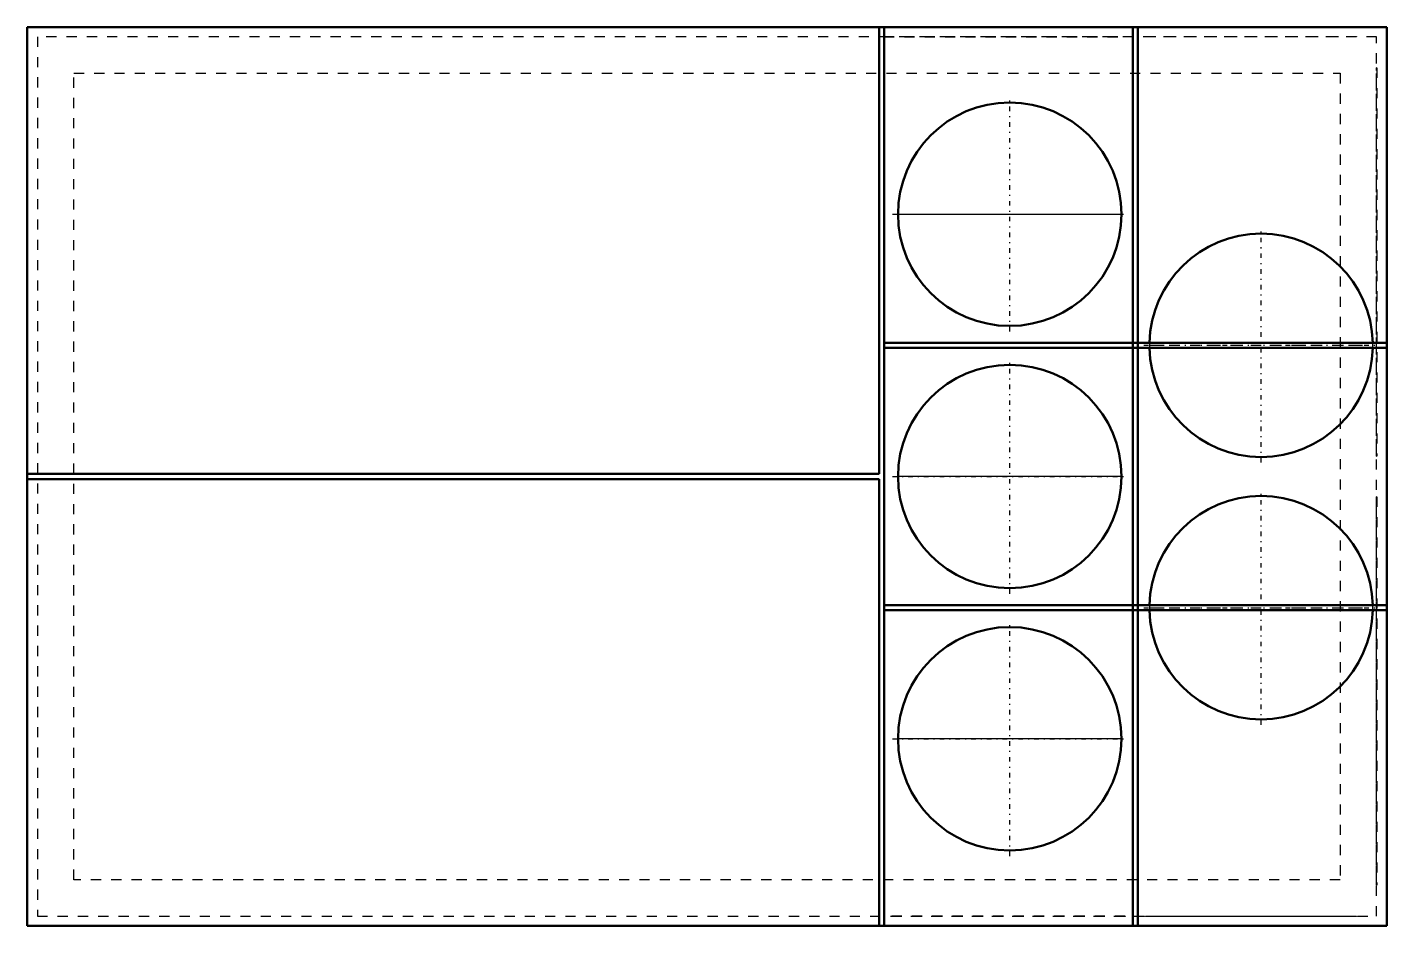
# Model space of a CAD drawing. Header units: inches. Extents: x -67 to 67, y -44 to 44.
import ezdxf

# ---------------------------------------------------------------- set-up
doc = ezdxf.new("R2010")
doc.units = ezdxf.units.IN
doc.header["$MEASUREMENT"] = 0
doc.linetypes.add('Center', pattern=[1.5, 0.45, -0.5, 0.05, -0.5])
doc.linetypes.add('Dashed', pattern=[2, 1, -1])
for name, color, linetype, lineweight in [('AM_0', 7, 'Continuous', 50), ('AM_4', 3, 'Continuous', 25), ('AM_7', 7, 'Center', 25), ('AM_9', 6, 'Dashed', 25)]:
    doc.layers.add(name, color=color, linetype=linetype, lineweight=lineweight)

# ---------------------------------------------------------------- blocks, each defined once
blk = doc.blocks.new('1_DSG3003DL00001S_PART18_0_in_DSG3003DL00001S_4')
at = {"layer": 'AM_9'}
for p, q in [((-62.34, -39.71), (-62.34, 39.71)), ((-62.34, 39.71), (62.34, 39.71)), ((62.34, 39.71), (62.34, -39.71)), ((62.34, -39.71), (-62.34, -39.71))]:
    blk.add_line(p, q, dxfattribs=at)
blk = doc.blocks.new('2_DSG3003DL00001S_PART17_0_in_DSG3003DL00001S_4')
at = {"layer": 'AM_9'}
for p, q in [((65.9375, 43.3125), (-65.9375, 43.3125)), ((-65.9375, 43.3125), (-65.9375, -43.3125)), ((65.9375, -43.3125), (65.9375, 43.3125)), ((-65.9375, -43.3125), (65.9375, -43.3125))]:
    blk.add_line(p, q, dxfattribs=at)
blk = doc.blocks.new('3_DSG3003DL00001S_PART16_0_in_DSG3003DL00001S_4')
at = {"layer": 'AM_0'}
for p, q in [((16.94, 44.25), (-66.94, 44.25)), ((-66.94, 44.25), (-66.94, 0.25)), ((41.94, 44.25), (17.44, 44.25)), ((66.94, 44.25), (42.44, 44.25)), ((66.94, 13.17), (66.94, 44.25)), ((66.94, -12.67), (66.94, 12.67)), ((-66.94, -0.25), (-66.94, -44.25)), ((66.94, -44.25), (66.94, -13.17)), ((-66.94, -44.25), (16.94, -44.25)), ((17.44, -44.25), (41.94, -44.25)), ((42.44, -44.25), (66.94, -44.25))]:
    blk.add_line(p, q, dxfattribs=at)
blk = doc.blocks.new('4_DSG3003DL00001S_PART15_0_in_DSG3003DL00001S_4')
at = {"layer": 'AM_9'}
for p, q in [((43.1875, 43.34375), (63.9375, 43.34375)), ((43.1875, 43.3125), (43.1875, 43.34375)), ((63.9375, 43.3125), (43.1875, 43.3125)), ((63.9375, 43.34375), (63.9375, 43.3125))]:
    blk.add_line(p, q, dxfattribs=at)
blk = doc.blocks.new('5_DSG3003DL00001S_PART14_0_in_DSG3003DL00001S_4')
at = {"layer": 'AM_9'}
for p, q in [((17.4375, 43.34375), (41.1875, 43.34375)), ((17.4375, 43.3125), (41.1875, 43.3125)), ((41.1875, 43.34375), (41.1875, 43.3125))]:
    blk.add_line(p, q, dxfattribs=at)
blk = doc.blocks.new('6_DSG3003DL00001S_PART13_0_in_DSG3003DL00001S_4')
at = {"layer": 'AM_9'}
for p, q in [((43.1875, -43.3125), (63.9375, -43.3125)), ((43.1875, -43.34375), (43.1875, -43.3125)), ((63.9375, -43.34375), (43.1875, -43.34375)), ((63.9375, -43.3125), (63.9375, -43.34375))]:
    blk.add_line(p, q, dxfattribs=at)
blk = doc.blocks.new('7_DSG3003DL00001S_PART12_0_in_DSG3003DL00001S_4')
at = {"layer": 'AM_9'}
for p, q in [((41.1875, -43.3125), (17.4375, -43.3125)), ((41.1875, -43.34375), (17.4375, -43.34375)), ((41.1875, -43.3125), (41.1875, -43.34375))]:
    blk.add_line(p, q, dxfattribs=at)
blk = doc.blocks.new('8_DSG3003DL00001S_PART11_0_in_DSG3003DL00001S_4')
at = {"layer": 'AM_0'}
for p, q in [((16.9375, 44.25), (16.9375, 0.25)), ((17.4375, 44.25), (16.9375, 44.25)), ((17.4375, -44.25), (17.4375, 44.25)), ((16.9375, 0.25), (-66.9375, 0.25)), ((-66.9375, 0.25), (-66.9375, -0.25)), ((-66.9375, -0.25), (16.9375, -0.25)), ((16.9375, -0.25), (16.9375, -44.25)), ((16.9375, -44.25), (17.4375, -44.25))]:
    blk.add_line(p, q, dxfattribs=at)
blk = doc.blocks.new('9_DSG3003DL00001S_PART10_0_in_DSG3003DL00001S_4')
at = {"layer": 'AM_0'}
for p, q in [((42.4375, 44.25), (41.9375, 44.25)), ((41.9375, 44.25), (41.9375, -44.25)), ((42.4375, -44.25), (42.4375, 44.25)), ((41.9375, -44.25), (42.4375, -44.25))]:
    blk.add_line(p, q, dxfattribs=at)
blk = doc.blocks.new('10_DSG3003DL00001S_PART9_0_in_DSG3003DL00001S_4')
at = {"layer": 'AM_0'}
for start, end in [(1.3023, 178.6977), (181.3023, 358.6977)]:
    blk.add_arc((54.56, 12.92), 11, start, end, dxfattribs=at)
at = {"layer": 'AM_7'}
for p, q in [((54.56, 1.37), (54.56, 24.47)), ((43.01, 12.92), (66.11, 12.92))]:
    blk.add_line(p, q, dxfattribs=at)
at = {"layer": 'AM_9'}
blk.add_line((43.56, 12.92), (65.56, 12.92), dxfattribs=at)
for start, end in [(178.6977, 181.3023), (358.6977, 1.3023)]:
    blk.add_arc((54.56, 12.92), 11, start, end, dxfattribs=at)
blk = doc.blocks.new('11_DSG3003DL00001S_PART8_0_in_DSG3003DL00001S_4')
at = {"layer": 'AM_0'}
for start, end in [(1.3023, 178.6977), (181.3023, 358.6977)]:
    blk.add_arc((54.56, -12.92), 11, start, end, dxfattribs=at)
at = {"layer": 'AM_7'}
for p, q in [((54.56, -24.47), (54.56, -1.37)), ((43.01, -12.92), (66.11, -12.92))]:
    blk.add_line(p, q, dxfattribs=at)
at = {"layer": 'AM_9'}
blk.add_line((43.56, -12.92), (65.56, -12.92), dxfattribs=at)
for start, end in [(178.6977, 181.3023), (358.6977, 1.3023)]:
    blk.add_arc((54.56, -12.92), 11, start, end, dxfattribs=at)
blk = doc.blocks.new('12_DSG3003DL00001S_PART7_0_in_DSG3003DL00001S_4')
at = {"layer": 'AM_0'}
blk.add_circle((29.81, 25.83), 11, dxfattribs=at)
at = {"layer": 'AM_4'}
blk.add_line((18.81, 25.83), (40.81, 25.83), dxfattribs=at)
at = {"layer": 'AM_7'}
for p, q in [((29.81, 14.28), (29.81, 37.38)), ((18.26, 25.83), (41.36, 25.83))]:
    blk.add_line(p, q, dxfattribs=at)
blk = doc.blocks.new('13_DSG3003DL00001S_PART6_0_in_DSG3003DL00001S_4')
at = {"layer": 'AM_0'}
blk.add_circle((29.81, -25.83), 11, dxfattribs=at)
at = {"layer": 'AM_4'}
blk.add_line((40.81, -25.83), (18.81, -25.83), dxfattribs=at)
at = {"layer": 'AM_7'}
for p, q in [((29.81, -37.38), (29.81, -14.28)), ((18.26, -25.83), (41.36, -25.83))]:
    blk.add_line(p, q, dxfattribs=at)
blk = doc.blocks.new('14_DSG3003DL00001S_PART5_0_in_DSG3003DL00001S_4')
at = {"layer": 'AM_0'}
blk.add_circle((29.8125, 0), 11, dxfattribs=at)
at = {"layer": 'AM_4'}
blk.add_line((40.8125, 0), (18.8125, 0), dxfattribs=at)
at = {"layer": 'AM_7'}
for p, q in [((29.8125, -11.55), (29.8125, 11.55)), ((18.2625, 0), (41.3625, 0))]:
    blk.add_line(p, q, dxfattribs=at)
blk = doc.blocks.new('15_DSG3003DL00001S_PART4_0_in_DSG3003DL00001S_4')
at = {"layer": 'AM_9'}
for p, q in [((65.9375, 2), (65.9375, 40.25)), ((65.96875, 40.25), (65.9375, 40.25)), ((65.96875, 40.25), (65.96875, 2)), ((65.9375, 2), (65.96875, 2))]:
    blk.add_line(p, q, dxfattribs=at)
blk = doc.blocks.new('16_DSG3003DL00001S_PART3_0_in_DSG3003DL00001S_4')
at = {"layer": 'AM_9'}
for p, q in [((65.9375, -40.25), (65.9375, -2)), ((65.96875, -2), (65.9375, -2)), ((65.96875, -2), (65.96875, -40.25)), ((65.9375, -40.25), (65.96875, -40.25))]:
    blk.add_line(p, q, dxfattribs=at)
blk = doc.blocks.new('17_DSG3003DL00001S_PART2_0_in_DSG3003DL00001S_4')
at = {"layer": 'AM_0'}
for p, q in [((66.94, -12.67), (17.44, -12.67)), ((17.44, -12.67), (17.44, -13.17)), ((17.44, -13.17), (66.94, -13.17)), ((66.94, -13.17), (66.94, -12.67))]:
    blk.add_line(p, q, dxfattribs=at)
blk = doc.blocks.new('18_DSG3003DL00001S_PART1_0_in_DSG3003DL00001S_4')
at = {"layer": 'AM_0'}
for p, q in [((66.94, 13.17), (17.44, 13.17)), ((17.44, 13.17), (17.44, 12.67)), ((17.44, 12.67), (66.94, 12.67)), ((66.94, 12.67), (66.94, 13.17))]:
    blk.add_line(p, q, dxfattribs=at)

msp = doc.modelspace()

# ---------------------------------------------------------------- block references
for name in ['3_DSG3003DL00001S_PART16_0_in_DSG3003DL00001S_4', '8_DSG3003DL00001S_PART11_0_in_DSG3003DL00001S_4', '9_DSG3003DL00001S_PART10_0_in_DSG3003DL00001S_4', '2_DSG3003DL00001S_PART17_0_in_DSG3003DL00001S_4', '5_DSG3003DL00001S_PART14_0_in_DSG3003DL00001S_4', '4_DSG3003DL00001S_PART15_0_in_DSG3003DL00001S_4', '15_DSG3003DL00001S_PART4_0_in_DSG3003DL00001S_4', '1_DSG3003DL00001S_PART18_0_in_DSG3003DL00001S_4', '12_DSG3003DL00001S_PART7_0_in_DSG3003DL00001S_4', '10_DSG3003DL00001S_PART9_0_in_DSG3003DL00001S_4', '18_DSG3003DL00001S_PART1_0_in_DSG3003DL00001S_4', '14_DSG3003DL00001S_PART5_0_in_DSG3003DL00001S_4', '11_DSG3003DL00001S_PART8_0_in_DSG3003DL00001S_4', '16_DSG3003DL00001S_PART3_0_in_DSG3003DL00001S_4', '17_DSG3003DL00001S_PART2_0_in_DSG3003DL00001S_4', '13_DSG3003DL00001S_PART6_0_in_DSG3003DL00001S_4', '7_DSG3003DL00001S_PART12_0_in_DSG3003DL00001S_4', '6_DSG3003DL00001S_PART13_0_in_DSG3003DL00001S_4']:
    msp.add_blockref(name, (0, 0))

doc.saveas('drawing.dxf')
